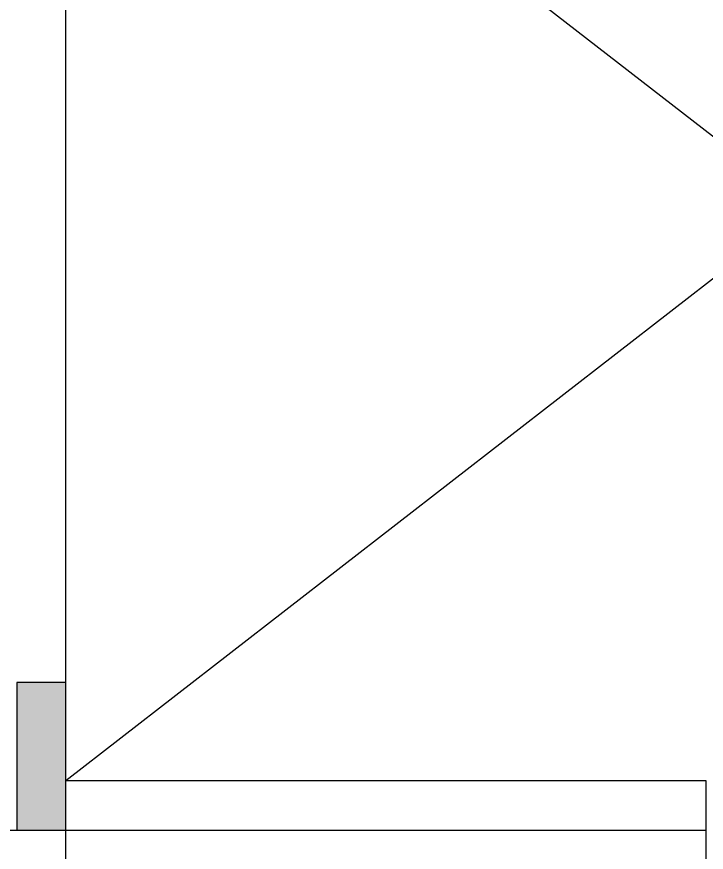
# Model space of a CAD drawing. Header units: metres. Extents: x -658 to -58, y -713 to -118.
# Drawn here: x -99.651 to -96.851, y -207.736 to -204.341 of the extents above; entities that cross this region are included whole.
import ezdxf

# ---------------------------------------------------------------- set-up
doc = ezdxf.new("R2010")
doc.units = ezdxf.units.M
doc.header["$LTSCALE"] = 100
doc.layers.add('plan', color=8, linetype='Continuous')

# ---------------------------------------------------------------- blocks, each defined once
blk = doc.blocks.new('RWEFRWEFRWE')
h = blk.add_hatch(color=256)
h.dxf.hatch_style = 1
h.paths.add_polyline_path([(-218.4055, -189.7532), (-218.2055, -189.7532), (-218.2055, -189.1532), (-218.4055, -189.1532)])
blk.add_lwpolyline([(-218.4055, -189.7532), (-218.2055, -189.7532), (-218.2055, -189.1532), (-218.4055, -189.1532)], close=True)
blk = doc.blocks.new('A$Cb06f5615')
at = {"layer": 'plan'}
for p, q in [((-30.0035, 3.8095), (-30.0035, 10.3095)), ((-27.4035, 3.8095), (-30.0035, 3.8095)), ((-27.4035, 3.4095), (-27.4035, 3.8095)), ((-33.6035, 3.6095), (-30.0035, 3.6095)), ((-30.0035, 3.6095), (-27.4035, 3.6095)), ((-30.0035, 3.4095), (-30.0035, 3.6095))]:
    blk.add_line(p, q, dxfattribs=at)
at = {"layer": 'plan', "ltscale": 0.6}
for p, q in [((-30.0035, 8.4689), (-24.0035, 3.8095)), ((-24.0035, 8.4689), (-30.0035, 3.8095))]:
    blk.add_line(p, q, dxfattribs=at)
at = {"layer": 'plan'}
blk.add_blockref('RWEFRWEFRWE', (188.202, 193.3627), dxfattribs=at)

msp = doc.modelspace()

# ---------------------------------------------------------------- block references
at = {"layer": 'plan'}
msp.add_blockref('A$Cb06f5615', (-69.4477, -211.2557), dxfattribs=at)

doc.saveas('drawing.dxf')
